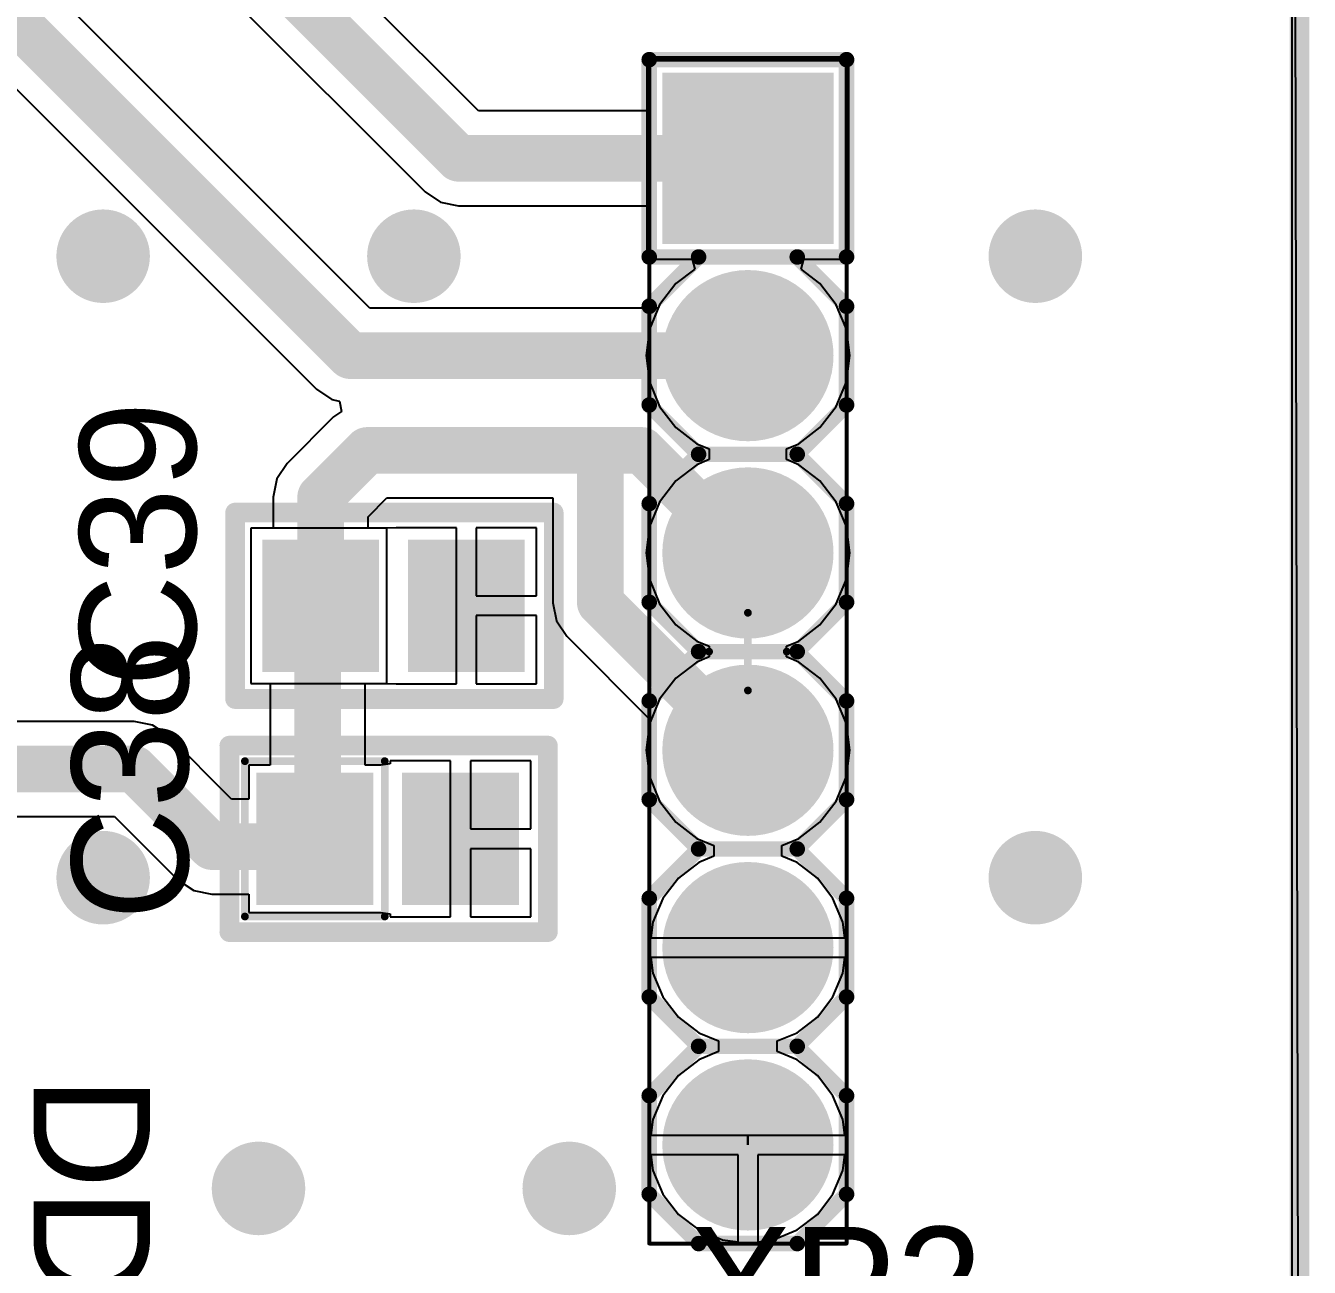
# Model space of a CAD drawing. Header units: millimetres. Extents: x -37 to 96, y -3 to 87.
# Drawn here: x 78.6 to 95.13, y 13.98 to 29.97 of the extents above; entities that cross this region are included whole.
import ezdxf

# ---------------------------------------------------------------- set-up
doc = ezdxf.new("R2010")
doc.units = ezdxf.units.MM
for name, color, linetype in [('BottomLayer', 5, 'Continuous'), ('BottomSolder', 6, 'Continuous'), ('Mechanical1', 6, 'Continuous'), ('Mechanical15', 56, 'Continuous'), ('MultiLayer', 9, 'Continuous'), ('PadHoleLayer', 156, 'Continuous'), ('TopLayer', 1, 'Continuous'), ('TopOverlay', 2, 'Continuous'), ('TopPaste', 8, 'Continuous'), ('TopSolder', 216, 'Continuous'), ('ViaHoleLayer', 16, 'Continuous')]:
    doc.layers.add(name, color=color, linetype=linetype)

# ---------------------------------------------------------------- blocks, each defined once
blk = doc.blocks.new('C_________0805_8')
at = {"layer": 'TopLayer'}
for points in [[(-0.65, -0.75), (0.65, -0.75), (-0.65, 0.75), (0.65, 0.75)], [(1.225, -0.75), (2.525, -0.75), (1.225, 0.75), (2.525, 0.75)]]:
    blk.add_solid(points, dxfattribs=at)
at = {"layer": 'TopOverlay', "const_width": 0.254}
for points in [[(-1.1, -1.2), (-1.1, 1.2)], [(-1.1, 1.2), (3, 1.2)], [(3, -1.2), (3, 1.2)], [(-1.1, -1.2), (2, -1.2)], [(2, -1.2), (3, -1.2)]]:
    blk.add_lwpolyline(points, dxfattribs=at)
at = {"layer": 'TopOverlay', "const_width": 0.127}
for points in [[(-1.164, 1.2, 1), (-1.037, 1.2, 1)], [(-1.164, 1.2, 1), (-1.037, 1.2, 1)], [(2.936, 1.2, 1), (3.063, 1.2, 1)], [(2.936, 1.2, 1), (3.063, 1.2, 1)], [(-1.164, -1.2, 1), (-1.037, -1.2, 1)], [(-1.164, -1.2, 1), (-1.037, -1.2, 1)], [(1.937, -1.2, 1), (2.064, -1.2, 1)], [(1.937, -1.2, 1), (2.064, -1.2, 1)], [(2.936, -1.2, 1), (3.063, -1.2, 1)], [(2.936, -1.2, 1), (3.063, -1.2, 1)]]:
    blk.add_lwpolyline(points, format="xyb", close=True, dxfattribs=at)
at = {"layer": 'TopPaste'}
for points in [[(-0.65, -0.75), (0.65, -0.75), (-0.65, 0.75), (0.65, 0.75)], [(1.225, -0.75), (2.525, -0.75), (1.225, 0.75), (2.525, 0.75)]]:
    blk.add_solid(points, dxfattribs=at)
at = {"layer": 'TopSolder'}
for points in [[(-0.752, -0.852), (0.752, -0.852), (-0.752, 0.852), (0.752, 0.852)], [(1.123, -0.852), (2.627, -0.852), (1.123, 0.852), (2.627, 0.852)]]:
    blk.add_solid(points, dxfattribs=at)
blk = doc.blocks.new('C______________0805_9')
at = {"layer": 'TopLayer'}
for points in [[(-0.65, -0.75), (0.65, -0.75), (-0.65, 0.75), (0.65, 0.75)], [(1.225, -0.75), (2.525, -0.75), (1.225, 0.75), (2.525, 0.75)]]:
    blk.add_solid(points, dxfattribs=at)
at = {"layer": 'TopOverlay'}
for points, const_width in [([(-1.1, -1.2), (-1.1, 1.2)], 0.254), ([(-1.1, 1.2), (3, 1.2)], 0.254), ([(3, -1.2), (3, 1.2)], 0.254), ([(-0.9, 1), (0.9, 1)], 0.1), ([(-0.9, -1), (-0.9, 1)], 0.1), ([(0.9, -1), (0.9, 1)], 0.1), ([(-0.9, -1), (0.9, -1)], 0.1), ([(-1.1, -1.2), (2, -1.2)], 0.254), ([(2, -1.2), (3, -1.2)], 0.254)]:
    blk.add_lwpolyline(points, dxfattribs=dict(at, const_width=const_width))
for points, const_width in [([(-1.164, 1.2, 1), (-1.037, 1.2, 1)], 0.127), ([(-1.164, 1.2, 1), (-1.037, 1.2, 1)], 0.127), ([(2.936, 1.2, 1), (3.063, 1.2, 1)], 0.127), ([(2.936, 1.2, 1), (3.063, 1.2, 1)], 0.127), ([(-0.925, 1, 1), (-0.875, 1, 1)], 0.05), ([(-0.925, 1, 1), (-0.875, 1, 1)], 0.05), ([(0.875, 1, 1), (0.925, 1, 1)], 0.05), ([(0.875, 1, 1), (0.925, 1, 1)], 0.05), ([(-0.925, -1, 1), (-0.875, -1, 1)], 0.05), ([(-0.925, -1, 1), (-0.875, -1, 1)], 0.05), ([(0.875, -1, 1), (0.925, -1, 1)], 0.05), ([(0.875, -1, 1), (0.925, -1, 1)], 0.05), ([(-1.164, -1.2, 1), (-1.037, -1.2, 1)], 0.127), ([(-1.164, -1.2, 1), (-1.037, -1.2, 1)], 0.127), ([(1.937, -1.2, 1), (2.064, -1.2, 1)], 0.127), ([(1.937, -1.2, 1), (2.064, -1.2, 1)], 0.127), ([(2.936, -1.2, 1), (3.063, -1.2, 1)], 0.127), ([(2.936, -1.2, 1), (3.063, -1.2, 1)], 0.127)]:
    blk.add_lwpolyline(points, format="xyb", close=True, dxfattribs=dict(at, const_width=const_width))
at = {"layer": 'TopPaste'}
for points in [[(-0.65, -0.75), (0.65, -0.75), (-0.65, 0.75), (0.65, 0.75)], [(1.225, -0.75), (2.525, -0.75), (1.225, 0.75), (2.525, 0.75)]]:
    blk.add_solid(points, dxfattribs=at)
at = {"layer": 'TopSolder'}
for points in [[(-0.752, -0.852), (0.752, -0.852), (-0.752, 0.852), (0.752, 0.852)], [(1.123, -0.852), (2.627, -0.852), (1.123, 0.852), (2.627, 0.852)]]:
    blk.add_solid(points, dxfattribs=at)
blk = doc.blocks.new('CON__PLS_6_15')
at = {"layer": 'BottomLayer', "const_width": 1}
for points in [[(-4.31, 0, 1), (-3.31, 0, 1)], [(-1.77, 0, 1), (-0.77, 0, 1)], [(0.77, 0, 1), (1.77, 0, 1)], [(3.31, 0, 1), (4.31, 0, 1)], [(5.85, 0, 1), (6.85, 0, 1)]]:
    blk.add_lwpolyline(points, format="xyb", close=True, dxfattribs=at)
at = {"layer": 'BottomLayer'}
blk.add_solid([(-7.35, -1), (-5.35, -1), (-7.35, 1), (-5.35, 1)], dxfattribs=at)
at = {"layer": 'BottomSolder', "const_width": 1.102}
for points in [[(-4.361, 0, 1), (-3.259, 0, 1)], [(-1.821, 0, 1), (-0.719, 0, 1)], [(0.719, 0, 1), (1.821, 0, 1)], [(3.259, 0, 1), (4.361, 0, 1)], [(5.799, 0, 1), (6.901, 0, 1)]]:
    blk.add_lwpolyline(points, format="xyb", close=True, dxfattribs=at)
at = {"layer": 'BottomSolder'}
blk.add_solid([(-7.452, -1.102), (-5.248, -1.102), (-7.452, 1.102), (-5.248, 1.102)], dxfattribs=at)
at = {"layer": 'Mechanical1', "const_width": 0.1}
for points in [[(-5.08, 1.27), (-7.62, 1.27)], [(-7.62, -1.27), (-7.62, 1.27)], [(-5.08, -1.27), (-5.08, 1.27)], [(-5.08, 0.635), (-4.445, 1.27)], [(-3.175, 1.27), (-4.445, 1.27)], [(-2.54, 0.635), (-3.175, 1.27)], [(-2.54, 0.635), (-1.905, 1.27)], [(-0.635, 1.27), (-1.905, 1.27)], [(0, 0.635), (-0.635, 1.27)], [(0, 0.635), (0.635, 1.27)], [(1.905, 1.27), (0.635, 1.27)], [(2.54, 0.635), (1.905, 1.27)], [(2.54, 0.635), (3.175, 1.27)], [(4.445, 1.27), (3.175, 1.27)], [(5.08, 0.635), (4.445, 1.27)], [(5.08, 0.635), (5.715, 1.27)], [(6.985, 1.27), (5.715, 1.27)], [(7.62, 0.635), (6.985, 1.27)], [(-2.54, -0.635), (-2.54, 0.635)], [(0, -0.635), (0, 0.635)], [(2.54, -0.635), (2.54, 0.635)], [(5.08, -0.635), (5.08, 0.635)], [(7.62, -0.635), (7.62, 0.635)], [(-4.445, -1.27), (-5.08, -0.635)], [(-3.175, -1.27), (-2.54, -0.635)], [(-1.905, -1.27), (-2.54, -0.635)], [(-0.635, -1.27), (0, -0.635)], [(0.635, -1.27), (0, -0.635)], [(1.905, -1.27), (2.54, -0.635)], [(3.175, -1.27), (2.54, -0.635)], [(4.445, -1.27), (5.08, -0.635)], [(5.715, -1.27), (5.08, -0.635)], [(6.985, -1.27), (7.62, -0.635)], [(-5.08, -1.27), (-7.62, -1.27)], [(-3.175, -1.27), (-4.445, -1.27)], [(-0.635, -1.27), (-1.905, -1.27)], [(1.905, -1.27), (0.635, -1.27)], [(4.445, -1.27), (3.175, -1.27)], [(6.985, -1.27), (5.715, -1.27)]]:
    blk.add_lwpolyline(points, dxfattribs=at)
at = {"layer": 'Mechanical1', "const_width": 0.05}
for points in [[(-7.645, 1.27, 1), (-7.595, 1.27, 1)], [(-7.645, 1.27, 1), (-7.595, 1.27, 1)], [(-5.105, 1.27, 1), (-5.055, 1.27, 1)], [(-5.105, 1.27, 1), (-5.055, 1.27, 1)], [(-4.47, 1.27, 1), (-4.42, 1.27, 1)], [(-4.47, 1.27, 1), (-4.42, 1.27, 1)], [(-3.2, 1.27, 1), (-3.15, 1.27, 1)], [(-3.2, 1.27, 1), (-3.15, 1.27, 1)], [(-1.93, 1.27, 1), (-1.88, 1.27, 1)], [(-1.93, 1.27, 1), (-1.88, 1.27, 1)], [(-0.66, 1.27, 1), (-0.61, 1.27, 1)], [(-0.66, 1.27, 1), (-0.61, 1.27, 1)], [(0.61, 1.27, 1), (0.66, 1.27, 1)], [(0.61, 1.27, 1), (0.66, 1.27, 1)], [(1.88, 1.27, 1), (1.93, 1.27, 1)], [(1.88, 1.27, 1), (1.93, 1.27, 1)], [(3.15, 1.27, 1), (3.2, 1.27, 1)], [(3.15, 1.27, 1), (3.2, 1.27, 1)], [(4.42, 1.27, 1), (4.47, 1.27, 1)], [(4.42, 1.27, 1), (4.47, 1.27, 1)], [(5.69, 1.27, 1), (5.74, 1.27, 1)], [(5.69, 1.27, 1), (5.74, 1.27, 1)], [(6.96, 1.27, 1), (7.01, 1.27, 1)], [(6.96, 1.27, 1), (7.01, 1.27, 1)], [(-5.105, 0.635, 1), (-5.055, 0.635, 1)], [(-2.565, 0.635, 1), (-2.515, 0.635, 1)], [(-2.565, 0.635, 1), (-2.515, 0.635, 1)], [(-2.565, 0.635, 1), (-2.515, 0.635, 1)], [(-0.025, 0.635, 1), (0.025, 0.635, 1)], [(-0.025, 0.635, 1), (0.025, 0.635, 1)], [(-0.025, 0.635, 1), (0.025, 0.635, 1)], [(2.515, 0.635, 1), (2.565, 0.635, 1)], [(2.515, 0.635, 1), (2.565, 0.635, 1)], [(2.515, 0.635, 1), (2.565, 0.635, 1)], [(5.055, 0.635, 1), (5.105, 0.635, 1)], [(5.055, 0.635, 1), (5.105, 0.635, 1)], [(5.055, 0.635, 1), (5.105, 0.635, 1)], [(7.595, 0.635, 1), (7.645, 0.635, 1)], [(7.595, 0.635, 1), (7.645, 0.635, 1)], [(-5.105, -0.635, 1), (-5.055, -0.635, 1)], [(-2.565, -0.635, 1), (-2.515, -0.635, 1)], [(-2.565, -0.635, 1), (-2.515, -0.635, 1)], [(-2.565, -0.635, 1), (-2.515, -0.635, 1)], [(-0.025, -0.635, 1), (0.025, -0.635, 1)], [(-0.025, -0.635, 1), (0.025, -0.635, 1)], [(-0.025, -0.635, 1), (0.025, -0.635, 1)], [(2.515, -0.635, 1), (2.565, -0.635, 1)], [(2.515, -0.635, 1), (2.565, -0.635, 1)], [(2.515, -0.635, 1), (2.565, -0.635, 1)], [(5.055, -0.635, 1), (5.105, -0.635, 1)], [(5.055, -0.635, 1), (5.105, -0.635, 1)], [(5.055, -0.635, 1), (5.105, -0.635, 1)], [(7.595, -0.635, 1), (7.645, -0.635, 1)], [(7.595, -0.635, 1), (7.645, -0.635, 1)], [(-7.645, -1.27, 1), (-7.595, -1.27, 1)], [(-7.645, -1.27, 1), (-7.595, -1.27, 1)], [(-5.105, -1.27, 1), (-5.055, -1.27, 1)], [(-5.105, -1.27, 1), (-5.055, -1.27, 1)], [(-4.47, -1.27, 1), (-4.42, -1.27, 1)], [(-4.47, -1.27, 1), (-4.42, -1.27, 1)], [(-3.2, -1.27, 1), (-3.15, -1.27, 1)], [(-3.2, -1.27, 1), (-3.15, -1.27, 1)], [(-1.93, -1.27, 1), (-1.88, -1.27, 1)], [(-1.93, -1.27, 1), (-1.88, -1.27, 1)], [(-0.66, -1.27, 1), (-0.61, -1.27, 1)], [(-0.66, -1.27, 1), (-0.61, -1.27, 1)], [(0.61, -1.27, 1), (0.66, -1.27, 1)], [(0.61, -1.27, 1), (0.66, -1.27, 1)], [(1.88, -1.27, 1), (1.93, -1.27, 1)], [(1.88, -1.27, 1), (1.93, -1.27, 1)], [(3.15, -1.27, 1), (3.2, -1.27, 1)], [(3.15, -1.27, 1), (3.2, -1.27, 1)], [(4.42, -1.27, 1), (4.47, -1.27, 1)], [(4.42, -1.27, 1), (4.47, -1.27, 1)], [(5.69, -1.27, 1), (5.74, -1.27, 1)], [(5.69, -1.27, 1), (5.74, -1.27, 1)], [(6.96, -1.27, 1), (7.01, -1.27, 1)], [(6.96, -1.27, 1), (7.01, -1.27, 1)]]:
    blk.add_lwpolyline(points, format="xyb", close=True, dxfattribs=at)
at = {"layer": 'Mechanical15'}
for points, const_width in [([(-7.62, -1.27), (-7.62, 1.27)], 0.05), ([(7.62, 1.27), (-7.62, 1.27)], 0.05), ([(7.62, -1.27), (7.62, 1.27)], 0.05), ([(0, -0.5), (0, 0.5)], 0.1), ([(0.5, 0), (-0.5, 0)], 0.1), ([(7.62, -1.27), (-7.62, -1.27)], 0.05)]:
    blk.add_lwpolyline(points, dxfattribs=dict(at, const_width=const_width))
for points, const_width in [([(-7.632, 1.27, 1), (-7.608, 1.27, 1)], 0.025), ([(-7.632, 1.27, 1), (-7.608, 1.27, 1)], 0.025), ([(7.608, 1.27, 1), (7.632, 1.27, 1)], 0.025), ([(7.608, 1.27, 1), (7.632, 1.27, 1)], 0.025), ([(-0.025, 0.5, 1), (0.025, 0.5, 1)], 0.05), ([(-0.525, 0, 1), (-0.475, 0, 1)], 0.05), ([(0.475, 0, 1), (0.525, 0, 1)], 0.05), ([(-0.025, -0.5, 1), (0.025, -0.5, 1)], 0.05), ([(-7.632, -1.27, 1), (-7.608, -1.27, 1)], 0.025), ([(-7.632, -1.27, 1), (-7.608, -1.27, 1)], 0.025), ([(7.608, -1.27, 1), (7.632, -1.27, 1)], 0.025), ([(7.608, -1.27, 1), (7.632, -1.27, 1)], 0.025)]:
    blk.add_lwpolyline(points, format="xyb", close=True, dxfattribs=dict(at, const_width=const_width))
at = {"layer": 'MultiLayer', "const_width": 1}
for points in [[(-4.31, 0, 1), (-3.31, 0, 1)], [(-1.77, 0, 1), (-0.77, 0, 1)], [(0.77, 0, 1), (1.77, 0, 1)], [(3.31, 0, 1), (4.31, 0, 1)], [(5.85, 0, 1), (6.85, 0, 1)]]:
    blk.add_lwpolyline(points, format="xyb", close=True, dxfattribs=at)
at = {"layer": 'MultiLayer'}
blk.add_solid([(-7.35, -1), (-5.35, -1), (-7.35, 1), (-5.35, 1)], dxfattribs=at)
at = {"layer": 'PadHoleLayer', "const_width": 0.55}
for points in [[(-6.625, 0, 1), (-6.075, 0, 1)], [(-4.085, 0, 1), (-3.535, 0, 1)], [(-1.545, 0, 1), (-0.995, 0, 1)], [(0.995, 0, 1), (1.545, 0, 1)], [(3.535, 0, 1), (4.085, 0, 1)], [(6.075, 0, 1), (6.625, 0, 1)]]:
    blk.add_lwpolyline(points, format="xyb", close=True, dxfattribs=at)
at = {"layer": 'TopLayer', "const_width": 1}
for points in [[(-4.31, 0, 1), (-3.31, 0, 1)], [(-1.77, 0, 1), (-0.77, 0, 1)], [(0.77, 0, 1), (1.77, 0, 1)], [(3.31, 0, 1), (4.31, 0, 1)], [(5.85, 0, 1), (6.85, 0, 1)]]:
    blk.add_lwpolyline(points, format="xyb", close=True, dxfattribs=at)
at = {"layer": 'TopLayer'}
blk.add_solid([(-7.35, -1), (-5.35, -1), (-7.35, 1), (-5.35, 1)], dxfattribs=at)
at = {"layer": 'TopOverlay', "const_width": 0.2}
for points in [[(-7.62, -1.27), (-7.62, 1.27)], [(-5.08, 1.27), (-7.62, 1.27)], [(-5.08, 0.635), (-4.445, 1.27)], [(-5.08, -1.27), (-5.08, 1.27)], [(-3.175, 1.27), (-4.445, 1.27)], [(-2.54, 0.635), (-3.175, 1.27)], [(-2.54, 0.635), (-1.905, 1.27)], [(-0.635, 1.27), (-1.905, 1.27)], [(0, 0.635), (-0.635, 1.27)], [(0, 0.635), (0.635, 1.27)], [(1.905, 1.27), (0.635, 1.27)], [(2.54, 0.635), (1.905, 1.27)], [(2.54, 0.635), (3.175, 1.27)], [(4.445, 1.27), (3.175, 1.27)], [(5.08, 0.635), (4.445, 1.27)], [(5.08, 0.635), (5.715, 1.27)], [(6.985, 1.27), (5.715, 1.27)], [(7.62, 0.635), (6.985, 1.27)], [(-2.54, -0.635), (-2.54, 0.635)], [(0, -0.635), (0, 0.635)], [(2.54, -0.635), (2.54, 0.635)], [(5.08, -0.635), (5.08, 0.635)], [(7.62, -0.635), (7.62, 0.635)], [(-4.445, -1.27), (-5.08, -0.635)], [(-3.175, -1.27), (-2.54, -0.635)], [(-1.905, -1.27), (-2.54, -0.635)], [(-0.635, -1.27), (0, -0.635)], [(0.635, -1.27), (0, -0.635)], [(1.905, -1.27), (2.54, -0.635)], [(3.175, -1.27), (2.54, -0.635)], [(4.445, -1.27), (5.08, -0.635)], [(5.715, -1.27), (5.08, -0.635)], [(6.985, -1.27), (7.62, -0.635)], [(-5.08, -1.27), (-7.62, -1.27)], [(-3.175, -1.27), (-4.445, -1.27)], [(-0.635, -1.27), (-1.905, -1.27)], [(1.905, -1.27), (0.635, -1.27)], [(4.445, -1.27), (3.175, -1.27)], [(6.985, -1.27), (5.715, -1.27)]]:
    blk.add_lwpolyline(points, dxfattribs=at)
at = {"layer": 'TopOverlay', "const_width": 0.1}
for points in [[(-7.67, 1.27, 1), (-7.57, 1.27, 1)], [(-7.67, 1.27, 1), (-7.57, 1.27, 1)], [(-5.13, 1.27, 1), (-5.03, 1.27, 1)], [(-5.13, 1.27, 1), (-5.03, 1.27, 1)], [(-4.495, 1.27, 1), (-4.395, 1.27, 1)], [(-4.495, 1.27, 1), (-4.395, 1.27, 1)], [(-3.225, 1.27, 1), (-3.125, 1.27, 1)], [(-3.225, 1.27, 1), (-3.125, 1.27, 1)], [(-1.955, 1.27, 1), (-1.855, 1.27, 1)], [(-1.955, 1.27, 1), (-1.855, 1.27, 1)], [(-0.685, 1.27, 1), (-0.585, 1.27, 1)], [(-0.685, 1.27, 1), (-0.585, 1.27, 1)], [(0.585, 1.27, 1), (0.685, 1.27, 1)], [(0.585, 1.27, 1), (0.685, 1.27, 1)], [(1.855, 1.27, 1), (1.955, 1.27, 1)], [(1.855, 1.27, 1), (1.955, 1.27, 1)], [(3.125, 1.27, 1), (3.225, 1.27, 1)], [(3.125, 1.27, 1), (3.225, 1.27, 1)], [(4.395, 1.27, 1), (4.495, 1.27, 1)], [(4.395, 1.27, 1), (4.495, 1.27, 1)], [(5.665, 1.27, 1), (5.765, 1.27, 1)], [(5.665, 1.27, 1), (5.765, 1.27, 1)], [(6.935, 1.27, 1), (7.035, 1.27, 1)], [(6.935, 1.27, 1), (7.035, 1.27, 1)], [(-5.13, 0.635, 1), (-5.03, 0.635, 1)], [(-2.59, 0.635, 1), (-2.49, 0.635, 1)], [(-2.59, 0.635, 1), (-2.49, 0.635, 1)], [(-2.59, 0.635, 1), (-2.49, 0.635, 1)], [(-0.05, 0.635, 1), (0.05, 0.635, 1)], [(-0.05, 0.635, 1), (0.05, 0.635, 1)], [(-0.05, 0.635, 1), (0.05, 0.635, 1)], [(2.49, 0.635, 1), (2.59, 0.635, 1)], [(2.49, 0.635, 1), (2.59, 0.635, 1)], [(2.49, 0.635, 1), (2.59, 0.635, 1)], [(5.03, 0.635, 1), (5.13, 0.635, 1)], [(5.03, 0.635, 1), (5.13, 0.635, 1)], [(5.03, 0.635, 1), (5.13, 0.635, 1)], [(7.57, 0.635, 1), (7.67, 0.635, 1)], [(7.57, 0.635, 1), (7.67, 0.635, 1)], [(-5.13, -0.635, 1), (-5.03, -0.635, 1)], [(-2.59, -0.635, 1), (-2.49, -0.635, 1)], [(-2.59, -0.635, 1), (-2.49, -0.635, 1)], [(-2.59, -0.635, 1), (-2.49, -0.635, 1)], [(-0.05, -0.635, 1), (0.05, -0.635, 1)], [(-0.05, -0.635, 1), (0.05, -0.635, 1)], [(-0.05, -0.635, 1), (0.05, -0.635, 1)], [(2.49, -0.635, 1), (2.59, -0.635, 1)], [(2.49, -0.635, 1), (2.59, -0.635, 1)], [(2.49, -0.635, 1), (2.59, -0.635, 1)], [(5.03, -0.635, 1), (5.13, -0.635, 1)], [(5.03, -0.635, 1), (5.13, -0.635, 1)], [(5.03, -0.635, 1), (5.13, -0.635, 1)], [(7.57, -0.635, 1), (7.67, -0.635, 1)], [(7.57, -0.635, 1), (7.67, -0.635, 1)], [(-7.67, -1.27, 1), (-7.57, -1.27, 1)], [(-7.67, -1.27, 1), (-7.57, -1.27, 1)], [(-5.13, -1.27, 1), (-5.03, -1.27, 1)], [(-5.13, -1.27, 1), (-5.03, -1.27, 1)], [(-4.495, -1.27, 1), (-4.395, -1.27, 1)], [(-4.495, -1.27, 1), (-4.395, -1.27, 1)], [(-3.225, -1.27, 1), (-3.125, -1.27, 1)], [(-3.225, -1.27, 1), (-3.125, -1.27, 1)], [(-1.955, -1.27, 1), (-1.855, -1.27, 1)], [(-1.955, -1.27, 1), (-1.855, -1.27, 1)], [(-0.685, -1.27, 1), (-0.585, -1.27, 1)], [(-0.685, -1.27, 1), (-0.585, -1.27, 1)], [(0.585, -1.27, 1), (0.685, -1.27, 1)], [(0.585, -1.27, 1), (0.685, -1.27, 1)], [(1.855, -1.27, 1), (1.955, -1.27, 1)], [(1.855, -1.27, 1), (1.955, -1.27, 1)], [(3.125, -1.27, 1), (3.225, -1.27, 1)], [(3.125, -1.27, 1), (3.225, -1.27, 1)], [(4.395, -1.27, 1), (4.495, -1.27, 1)], [(4.395, -1.27, 1), (4.495, -1.27, 1)], [(5.665, -1.27, 1), (5.765, -1.27, 1)], [(5.665, -1.27, 1), (5.765, -1.27, 1)], [(6.935, -1.27, 1), (7.035, -1.27, 1)], [(6.935, -1.27, 1), (7.035, -1.27, 1)]]:
    blk.add_lwpolyline(points, format="xyb", close=True, dxfattribs=at)
at = {"layer": 'TopSolder', "const_width": 1.102}
for points in [[(-4.361, 0, 1), (-3.259, 0, 1)], [(-1.821, 0, 1), (-0.719, 0, 1)], [(0.719, 0, 1), (1.821, 0, 1)], [(3.259, 0, 1), (4.361, 0, 1)], [(5.799, 0, 1), (6.901, 0, 1)]]:
    blk.add_lwpolyline(points, format="xyb", close=True, dxfattribs=at)
at = {"layer": 'TopSolder'}
blk.add_solid([(-7.452, -1.102), (-5.248, -1.102), (-7.452, 1.102), (-5.248, 1.102)], dxfattribs=at)

msp = doc.modelspace()

# ---------------------------------------------------------------- linework, layer by layer
at = {"layer": 'BottomLayer'}
for p, q in [((94.9, 50.594), (94.9, 3)), ((89.2, 29.56), (86.6, 29.56)), ((86.6, 29.56), (86.6, 26.96)), ((89.2, 26.96), (89.2, 29.56)), ((86.6, 26.96), (87.181, 26.96)), ((87.181, 26.96), (87.215, 26.833)), ((88.585, 26.833), (88.619, 26.96)), ((88.619, 26.96), (89.2, 26.96)), ((87.215, 26.833), (86.973, 26.647)), ((88.827, 26.647), (88.585, 26.833)), ((86.973, 26.647), (86.764, 26.376)), ((89.036, 26.376), (88.827, 26.647)), ((86.764, 26.376), (86.633, 26.059)), ((89.167, 26.059), (89.036, 26.376)), ((86.633, 26.059), (86.589, 25.72)), ((89.211, 25.72), (89.167, 26.059)), ((86.589, 25.72), (86.633, 25.381)), ((89.167, 25.381), (89.211, 25.72)), ((86.633, 25.381), (86.764, 25.064)), ((89.036, 25.064), (89.167, 25.381)), ((86.764, 25.064), (86.973, 24.793)), ((88.827, 24.793), (89.036, 25.064)), ((86.973, 24.793), (87.244, 24.584)), ((88.556, 24.584), (88.827, 24.793)), ((87.244, 24.584), (87.403, 24.519)), ((87.403, 24.519), (87.403, 24.381)), ((88.397, 24.519), (88.556, 24.584)), ((88.397, 24.381), (88.397, 24.519)), ((87.244, 24.316), (86.973, 24.107)), ((87.403, 24.381), (87.244, 24.316)), ((88.556, 24.316), (88.397, 24.381)), ((88.827, 24.107), (88.556, 24.316)), ((86.973, 24.107), (86.764, 23.836)), ((89.036, 23.836), (88.827, 24.107)), ((86.764, 23.836), (86.633, 23.519)), ((89.167, 23.519), (89.036, 23.836)), ((86.633, 23.519), (86.589, 23.18)), ((89.211, 23.18), (89.167, 23.519)), ((86.589, 23.18), (86.633, 22.841)), ((89.167, 22.841), (89.211, 23.18)), ((86.633, 22.841), (86.764, 22.524)), ((89.036, 22.524), (89.167, 22.841)), ((86.764, 22.524), (86.973, 22.253)), ((88.827, 22.253), (89.036, 22.524)), ((86.973, 22.253), (87.244, 22.044)), ((88.556, 22.044), (88.827, 22.253)), ((87.244, 22.044), (87.403, 21.979)), ((87.403, 21.979), (87.403, 21.841)), ((88.397, 21.979), (88.556, 22.044)), ((88.397, 21.841), (88.397, 21.979)), ((87.403, 21.841), (87.244, 21.776)), ((88.556, 21.776), (88.397, 21.841)), ((87.244, 21.776), (86.973, 21.567)), ((88.827, 21.567), (88.556, 21.776)), ((86.973, 21.567), (86.764, 21.296)), ((89.036, 21.296), (88.827, 21.567)), ((86.764, 21.296), (86.633, 20.979)), ((89.167, 20.979), (89.036, 21.296)), ((86.633, 20.979), (86.589, 20.64)), ((89.211, 20.64), (89.167, 20.979)), ((86.589, 20.64), (86.633, 20.301)), ((89.167, 20.301), (89.211, 20.64)), ((86.633, 20.301), (86.764, 19.984)), ((89.036, 19.984), (89.167, 20.301)), ((86.764, 19.984), (86.973, 19.713)), ((88.827, 19.713), (89.036, 19.984)), ((86.973, 19.713), (87.244, 19.504)), ((88.556, 19.504), (88.827, 19.713)), ((87.244, 19.504), (87.463, 19.414)), ((88.337, 19.414), (88.556, 19.504)), ((87.463, 19.414), (87.463, 19.276)), ((88.337, 19.276), (88.337, 19.414)), ((87.268, 19.195), (87.006, 18.994)), ((87.463, 19.276), (87.268, 19.195)), ((88.532, 19.195), (88.337, 19.276)), ((88.794, 18.994), (88.532, 19.195)), ((87.006, 18.994), (86.805, 18.732)), ((88.995, 18.732), (88.794, 18.994)), ((86.805, 18.732), (86.678, 18.427)), ((89.122, 18.427), (88.995, 18.732)), ((86.678, 18.427), (86.652, 18.227)), ((89.148, 18.227), (89.122, 18.427)), ((86.652, 18.227), (87.9, 18.227)), ((87.9, 18.227), (89.148, 18.227)), ((87.9, 17.973), (86.652, 17.973)), ((86.652, 17.973), (86.678, 17.773)), ((89.148, 17.973), (87.9, 17.973)), ((89.122, 17.773), (89.148, 17.973)), ((86.678, 17.773), (86.805, 17.468)), ((88.995, 17.468), (89.122, 17.773)), ((86.805, 17.468), (87.006, 17.206)), ((88.794, 17.206), (88.995, 17.468)), ((87.006, 17.206), (87.268, 17.005)), ((88.532, 17.005), (88.794, 17.206)), ((87.268, 17.005), (87.523, 16.899)), ((87.523, 16.899), (87.523, 16.761)), ((88.277, 16.899), (88.532, 17.005)), ((88.277, 16.761), (88.277, 16.899)), ((87.523, 16.761), (87.268, 16.655)), ((88.532, 16.655), (88.277, 16.761)), ((87.268, 16.655), (87.006, 16.454)), ((88.794, 16.454), (88.532, 16.655)), ((87.006, 16.454), (86.805, 16.192)), ((88.995, 16.192), (88.794, 16.454)), ((86.805, 16.192), (86.678, 15.887)), ((89.122, 15.887), (88.995, 16.192)), ((86.678, 15.887), (86.652, 15.687)), ((89.148, 15.687), (89.122, 15.887)), ((86.652, 15.687), (87.9, 15.687)), ((87.9, 15.687), (87.9, 15.56)), ((87.9, 15.56), (87.9, 15.687)), ((87.9, 15.687), (89.148, 15.687)), ((87.9, 15.56), (87.9, 15.56)), ((87.773, 15.433), (86.652, 15.433)), ((86.652, 15.433), (86.678, 15.233)), ((87.773, 14.312), (87.773, 15.433)), ((89.148, 15.433), (88.027, 15.433)), ((88.027, 15.433), (88.027, 14.312)), ((89.122, 15.233), (89.148, 15.433)), ((86.678, 15.233), (86.805, 14.928)), ((88.995, 14.928), (89.122, 15.233)), ((86.805, 14.928), (87.006, 14.666)), ((88.794, 14.666), (88.995, 14.928)), ((87.006, 14.666), (87.268, 14.465)), ((88.532, 14.465), (88.794, 14.666)), ((87.268, 14.465), (87.573, 14.338)), ((88.227, 14.338), (88.532, 14.465)), ((87.573, 14.338), (87.773, 14.312)), ((88.027, 14.312), (88.227, 14.338))]:
    msp.add_line(p, q, dxfattribs=at)
at = {"layer": 'BottomLayer', "const_width": 0.5}
for points in [[(79.35, 27, 1), (79.85, 27, 1)], [(83.35, 27, 1), (83.85, 27, 1)], [(91.35, 27, 1), (91.85, 27, 1)], [(79.35, 19, 1), (79.85, 19, 1)], [(91.35, 19, 1), (91.85, 19, 1)], [(81.35, 15, 1), (81.85, 15, 1)], [(85.35, 15, 1), (85.85, 15, 1)]]:
    msp.add_lwpolyline(points, format="xyb", close=True, dxfattribs=at)
at = {"layer": 'BottomSolder', "const_width": 0.602}
for points in [[(79.299, 27, 1), (79.901, 27, 1)], [(83.299, 27, 1), (83.901, 27, 1)], [(91.299, 27, 1), (91.901, 27, 1)], [(79.299, 19, 1), (79.901, 19, 1)], [(91.299, 19, 1), (91.901, 19, 1)], [(81.299, 15, 1), (81.901, 15, 1)], [(85.299, 15, 1), (85.901, 15, 1)]]:
    msp.add_lwpolyline(points, format="xyb", close=True, dxfattribs=at)
at = {"layer": 'Mechanical1', "const_width": 0.254}
msp.add_lwpolyline([(95, 2.4), (95, 55.1)], dxfattribs=at)
at = {"layer": 'MultiLayer', "const_width": 0.5}
for points in [[(79.35, 27, 1), (79.85, 27, 1)], [(83.35, 27, 1), (83.85, 27, 1)], [(91.35, 27, 1), (91.85, 27, 1)], [(79.35, 19, 1), (79.85, 19, 1)], [(91.35, 19, 1), (91.85, 19, 1)], [(81.35, 15, 1), (81.85, 15, 1)], [(85.35, 15, 1), (85.85, 15, 1)]]:
    msp.add_lwpolyline(points, format="xyb", close=True, dxfattribs=at)
at = {"layer": 'TopLayer'}
for p, q in [((94.901, 50.694), (95, 2.5)), ((84.43, 28.872), (80.11, 33.192)), ((83.033, 26.332), (77.294, 32.071)), ((79.383, 32.188), (83.744, 27.827)), ((76.22, 31.415), (82.347, 25.287)), ((89.2, 29.56), (86.6, 29.56)), ((86.6, 29.56), (86.6, 28.872)), ((89.2, 26.96), (89.2, 29.56)), ((86.6, 28.872), (84.43, 28.872)), ((83.744, 27.827), (83.942, 27.695)), ((83.942, 27.695), (84.176, 27.648)), ((84.176, 27.648), (86.6, 27.648)), ((86.6, 27.648), (86.6, 26.96)), ((86.6, 26.96), (87.181, 26.96)), ((87.181, 26.96), (87.215, 26.833)), ((88.585, 26.833), (88.619, 26.96)), ((88.619, 26.96), (89.2, 26.96)), ((87.215, 26.833), (86.973, 26.647)), ((88.827, 26.647), (88.585, 26.833)), ((86.973, 26.647), (86.764, 26.376)), ((89.036, 26.376), (88.827, 26.647)), ((86.746, 26.332), (83.033, 26.332)), ((86.764, 26.376), (86.746, 26.332)), ((89.167, 26.059), (89.036, 26.376)), ((89.211, 25.72), (89.167, 26.059)), ((89.167, 25.381), (89.211, 25.72)), ((82.347, 25.287), (82.546, 25.155)), ((89.036, 25.064), (89.167, 25.381)), ((82.546, 25.155), (82.643, 25.136)), ((82.643, 25.136), (82.669, 25.001)), ((82.669, 25.001), (82.567, 24.933)), ((88.827, 24.793), (89.036, 25.064)), ((82.567, 24.933), (81.967, 24.333)), ((88.556, 24.584), (88.827, 24.793)), ((88.397, 24.519), (88.556, 24.584)), ((88.397, 24.381), (88.397, 24.519)), ((81.967, 24.333), (81.835, 24.134)), ((88.556, 24.316), (88.397, 24.381)), ((88.827, 24.107), (88.556, 24.316)), ((81.835, 24.134), (81.788, 23.9)), ((89.036, 23.836), (88.827, 24.107)), ((81.788, 23.9), (81.788, 23.5)), ((83.012, 23.647), (83.253, 23.888)), ((83.253, 23.888), (85.388, 23.888)), ((85.388, 23.888), (85.388, 22.54)), ((89.167, 23.519), (89.036, 23.836)), ((83.012, 23.5), (83.012, 23.647)), ((83.25, 23.5), (81.5, 23.5)), ((81.5, 23.5), (81.5, 21.5)), ((81.788, 23.5), (81.5, 23.5)), ((81.5, 23.5), (81.5, 21.5)), ((83.246, 23.5), (83.012, 23.5)), ((83.371, 23.504), (83.246, 23.5)), ((83.25, 21.5), (83.25, 23.5)), ((83.375, 23.504), (83.371, 23.504)), ((84.148, 23.504), (83.375, 23.504)), ((84.148, 22.5), (84.148, 23.504)), ((85.179, 23.504), (84.402, 23.504)), ((84.402, 23.504), (84.402, 22.627)), ((85.179, 22.627), (85.179, 23.504)), ((89.211, 23.18), (89.167, 23.519)), ((89.167, 22.841), (89.211, 23.18)), ((89.036, 22.524), (89.167, 22.841)), ((84.148, 21.496), (84.148, 22.5)), ((84.402, 22.627), (85.179, 22.627)), ((85.388, 22.54), (85.435, 22.306)), ((88.827, 22.253), (89.036, 22.524)), ((85.179, 22.373), (84.402, 22.373)), ((84.402, 22.373), (84.402, 21.496)), ((85.179, 21.496), (85.179, 22.373)), ((85.435, 22.306), (85.567, 22.107)), ((88.556, 22.044), (88.827, 22.253)), ((85.567, 22.107), (86.652, 21.023)), ((88.397, 21.979), (88.556, 22.044)), ((88.397, 21.841), (88.397, 21.979)), ((88.556, 21.776), (88.397, 21.841)), ((88.827, 21.567), (88.556, 21.776)), ((81.5, 21.5), (83.25, 21.5)), ((81.5, 21.5), (81.751, 21.5)), ((81.751, 21.5), (81.751, 20.45)), ((82.974, 20.45), (82.974, 21.5)), ((82.974, 21.5), (83.246, 21.5)), ((83.246, 21.5), (83.371, 21.496)), ((83.371, 21.496), (83.375, 21.496)), ((83.375, 21.496), (84.148, 21.496)), ((84.402, 21.496), (85.179, 21.496)), ((89.036, 21.296), (88.827, 21.567)), ((89.167, 20.979), (89.036, 21.296)), ((80, 21.012), (77.112, 21.012)), ((80.234, 20.965), (80, 21.012)), ((86.652, 21.023), (86.633, 20.979)), ((80.433, 20.833), (80.234, 20.965)), ((81.253, 20.012), (80.433, 20.833)), ((86.633, 20.979), (86.589, 20.64)), ((89.211, 20.64), (89.167, 20.979)), ((84.073, 20.504), (83.296, 20.504)), ((83.296, 20.504), (83.296, 20.464)), ((84.073, 19.5), (84.073, 20.504)), ((85.104, 20.504), (84.327, 20.504)), ((84.327, 20.504), (84.327, 19.627)), ((85.104, 19.627), (85.104, 20.504)), ((86.589, 20.64), (86.633, 20.301)), ((89.167, 20.301), (89.211, 20.64)), ((81.751, 20.45), (81.475, 20.45)), ((81.475, 20.45), (81.475, 20.012)), ((83.169, 20.45), (82.974, 20.45)), ((83.175, 20.45), (83.169, 20.45)), ((83.296, 20.464), (83.175, 20.45)), ((86.633, 20.301), (86.764, 19.984)), ((89.036, 19.984), (89.167, 20.301)), ((81.475, 20.012), (81.253, 20.012)), ((86.764, 19.984), (86.973, 19.713)), ((88.827, 19.713), (89.036, 19.984)), ((77.109, 19.788), (79.747, 19.788)), ((79.747, 19.788), (80.567, 18.967)), ((86.973, 19.713), (87.244, 19.504)), ((88.556, 19.504), (88.827, 19.713)), ((84.073, 18.496), (84.073, 19.5)), ((84.327, 19.627), (85.104, 19.627)), ((87.244, 19.504), (87.463, 19.414)), ((88.337, 19.414), (88.556, 19.504)), ((85.104, 19.373), (84.327, 19.373)), ((84.327, 19.373), (84.327, 18.496)), ((85.104, 18.496), (85.104, 19.373)), ((87.463, 19.414), (87.463, 19.276)), ((88.337, 19.276), (88.337, 19.414)), ((87.268, 19.195), (87.006, 18.994)), ((87.463, 19.276), (87.268, 19.195)), ((88.532, 19.195), (88.337, 19.276)), ((88.794, 18.994), (88.532, 19.195)), ((80.567, 18.967), (80.766, 18.835)), ((87.006, 18.994), (86.805, 18.732)), ((88.995, 18.732), (88.794, 18.994)), ((80.766, 18.835), (81, 18.788)), ((81, 18.788), (81.475, 18.788)), ((81.475, 18.788), (81.475, 18.55)), ((86.805, 18.732), (86.678, 18.427)), ((89.122, 18.427), (88.995, 18.732)), ((81.475, 18.55), (83.169, 18.55)), ((83.169, 18.55), (83.175, 18.55)), ((83.175, 18.55), (83.296, 18.536)), ((83.296, 18.536), (83.296, 18.496)), ((83.296, 18.496), (84.073, 18.496)), ((84.327, 18.496), (85.104, 18.496)), ((86.678, 18.427), (86.652, 18.227)), ((89.148, 18.227), (89.122, 18.427)), ((86.652, 18.227), (87.9, 18.227)), ((87.9, 18.227), (89.148, 18.227)), ((87.9, 17.973), (86.652, 17.973)), ((86.652, 17.973), (86.678, 17.773)), ((89.148, 17.973), (87.9, 17.973)), ((89.122, 17.773), (89.148, 17.973)), ((86.678, 17.773), (86.805, 17.468)), ((88.995, 17.468), (89.122, 17.773)), ((86.805, 17.468), (87.006, 17.206)), ((88.794, 17.206), (88.995, 17.468)), ((87.006, 17.206), (87.268, 17.005)), ((88.532, 17.005), (88.794, 17.206)), ((87.268, 17.005), (87.523, 16.899)), ((87.523, 16.899), (87.523, 16.761)), ((88.277, 16.899), (88.532, 17.005)), ((88.277, 16.761), (88.277, 16.899)), ((87.523, 16.761), (87.268, 16.655)), ((88.532, 16.655), (88.277, 16.761)), ((87.268, 16.655), (87.006, 16.454)), ((88.794, 16.454), (88.532, 16.655)), ((87.006, 16.454), (86.805, 16.192)), ((88.995, 16.192), (88.794, 16.454)), ((86.805, 16.192), (86.678, 15.887)), ((89.122, 15.887), (88.995, 16.192)), ((86.678, 15.887), (86.652, 15.687)), ((89.148, 15.687), (89.122, 15.887)), ((86.652, 15.687), (87.9, 15.687)), ((87.9, 15.687), (89.148, 15.687)), ((87.773, 15.433), (86.652, 15.433)), ((86.652, 15.433), (86.678, 15.233)), ((87.773, 14.312), (87.773, 15.433)), ((89.148, 15.433), (88.027, 15.433)), ((88.027, 15.433), (88.027, 14.312)), ((89.122, 15.233), (89.148, 15.433)), ((86.678, 15.233), (86.805, 14.928)), ((88.995, 14.928), (89.122, 15.233)), ((86.805, 14.928), (87.006, 14.666)), ((88.794, 14.666), (88.995, 14.928)), ((87.006, 14.666), (87.268, 14.465)), ((88.532, 14.465), (88.794, 14.666)), ((87.268, 14.465), (87.573, 14.338)), ((88.227, 14.338), (88.532, 14.465)), ((87.573, 14.338), (87.773, 14.312)), ((88.027, 14.312), (88.227, 14.338))]:
    msp.add_line(p, q, dxfattribs=at)
at = {"layer": 'TopLayer', "const_width": 0.6}
for points in [[(79.636, 32.8), (84.176, 28.26)], [(76.652, 31.848), (82.78, 25.72)], [(84.176, 28.26), (87.9, 28.26)], [(82.78, 25.72), (87.9, 25.72)], [(82.4, 23.9), (83, 24.5)], [(83, 24.5), (86, 24.5)], [(86, 24.5), (86.533, 24.5)], [(86, 22.54), (86, 24.5)], [(86.533, 24.5), (87.853, 23.18)], [(82.4, 22.5), (82.4, 23.9)], [(87.853, 23.18), (87.9, 23.18)], [(86, 22.54), (87.9, 20.64)], [(82.362, 22.463), (82.4, 22.5)], [(82.362, 19.537), (82.362, 22.463)], [(76.5, 20.4), (80, 20.4)], [(80, 20.4), (81, 19.4)], [(82.325, 19.5), (82.362, 19.537)], [(81, 19.4), (82.225, 19.4)], [(82.225, 19.4), (82.325, 19.5)]]:
    msp.add_lwpolyline(points, dxfattribs=at)
at = {"layer": 'TopLayer'}
for points, const_width in [([(84.026, 28.26, 1), (84.326, 28.26, 1)], 0.3), ([(84.026, 28.26, 1), (84.326, 28.26, 1)], 0.3), ([(87.75, 28.26, 1), (88.05, 28.26, 1)], 0.3), ([(79.35, 27, 1), (79.85, 27, 1)], 0.5), ([(83.35, 27, 1), (83.85, 27, 1)], 0.5), ([(91.35, 27, 1), (91.85, 27, 1)], 0.5), ([(82.63, 25.72, 1), (82.93, 25.72, 1)], 0.3), ([(82.63, 25.72, 1), (82.93, 25.72, 1)], 0.3), ([(87.75, 25.72, 1), (88.05, 25.72, 1)], 0.3), ([(82.85, 24.5, 1), (83.15, 24.5, 1)], 0.3), ([(82.85, 24.5, 1), (83.15, 24.5, 1)], 0.3), ([(85.85, 24.5, 1), (86.15, 24.5, 1)], 0.3), ([(85.85, 24.5, 1), (86.15, 24.5, 1)], 0.3), ([(85.85, 24.5, 1), (86.15, 24.5, 1)], 0.3), ([(86.383, 24.5, 1), (86.683, 24.5, 1)], 0.3), ([(86.383, 24.5, 1), (86.683, 24.5, 1)], 0.3), ([(82.25, 23.9, 1), (82.55, 23.9, 1)], 0.3), ([(82.25, 23.9, 1), (82.55, 23.9, 1)], 0.3), ([(87.703, 23.18, 1), (88.003, 23.18, 1)], 0.3), ([(87.703, 23.18, 1), (88.003, 23.18, 1)], 0.3), ([(87.75, 23.18, 1), (88.05, 23.18, 1)], 0.3), ([(85.85, 22.54, 1), (86.15, 22.54, 1)], 0.3), ([(85.85, 22.54, 1), (86.15, 22.54, 1)], 0.3), ([(82.212, 22.463, 1), (82.512, 22.463, 1)], 0.3), ([(82.212, 22.463, 1), (82.512, 22.463, 1)], 0.3), ([(82.25, 22.5, 1), (82.55, 22.5, 1)], 0.3), ([(82.25, 22.5, 1), (82.55, 22.5, 1)], 0.3), ([(87.75, 20.64, 1), (88.05, 20.64, 1)], 0.3), ([(79.85, 20.4, 1), (80.15, 20.4, 1)], 0.3), ([(79.85, 20.4, 1), (80.15, 20.4, 1)], 0.3), ([(82.212, 19.537, 1), (82.512, 19.537, 1)], 0.3), ([(82.212, 19.537, 1), (82.512, 19.537, 1)], 0.3), ([(80.85, 19.4, 1), (81.15, 19.4, 1)], 0.3), ([(80.85, 19.4, 1), (81.15, 19.4, 1)], 0.3), ([(82.075, 19.4, 1), (82.375, 19.4, 1)], 0.3), ([(82.075, 19.4, 1), (82.375, 19.4, 1)], 0.3), ([(82.175, 19.5, 1), (82.475, 19.5, 1)], 0.3), ([(82.175, 19.5, 1), (82.475, 19.5, 1)], 0.3), ([(79.35, 19, 1), (79.85, 19, 1)], 0.5), ([(91.35, 19, 1), (91.85, 19, 1)], 0.5), ([(81.35, 15, 1), (81.85, 15, 1)], 0.5), ([(85.35, 15, 1), (85.85, 15, 1)], 0.5)]:
    msp.add_lwpolyline(points, format="xyb", close=True, dxfattribs=dict(at, const_width=const_width))
at = {"layer": 'TopSolder', "const_width": 0.602}
for points in [[(79.299, 27, 1), (79.901, 27, 1)], [(83.299, 27, 1), (83.901, 27, 1)], [(91.299, 27, 1), (91.901, 27, 1)], [(79.299, 19, 1), (79.901, 19, 1)], [(91.299, 19, 1), (91.901, 19, 1)], [(81.299, 15, 1), (81.901, 15, 1)], [(85.299, 15, 1), (85.901, 15, 1)]]:
    msp.add_lwpolyline(points, format="xyb", close=True, dxfattribs=at)
at = {"layer": 'ViaHoleLayer', "const_width": 0.3}
for points in [[(79.45, 27, 1), (79.75, 27, 1)], [(83.45, 27, 1), (83.75, 27, 1)], [(91.45, 27, 1), (91.75, 27, 1)], [(79.45, 19, 1), (79.75, 19, 1)], [(91.45, 19, 1), (91.75, 19, 1)], [(81.45, 15, 1), (81.75, 15, 1)], [(85.45, 15, 1), (85.75, 15, 1)]]:
    msp.add_lwpolyline(points, format="xyb", close=True, dxfattribs=at)

# ---------------------------------------------------------------- block references
at = {"rotation": 270}
msp.add_blockref('CON__PLS_6_15', (87.9, 21.91), dxfattribs=at)
for name, p in [('C_________0805_8', (82.4, 22.5)), ('C______________0805_9', (82.325, 19.5))]:
    msp.add_blockref(name, p)

# ---------------------------------------------------------------- texts
at = {"layer": 'TopOverlay'}
for s, rotation, p in [('C39', 90, (80.795, 21.451)), ('C38', 90, (80.695, 18.451)), ('DD11', 270, (78.705, 16.446))]:
    msp.add_text(s, height=1.5, rotation=rotation, dxfattribs=at).set_placement(p)
msp.add_text('XP2', height=1.5, dxfattribs=at).set_placement((87.133, 13.005))

doc.saveas('drawing.dxf')
